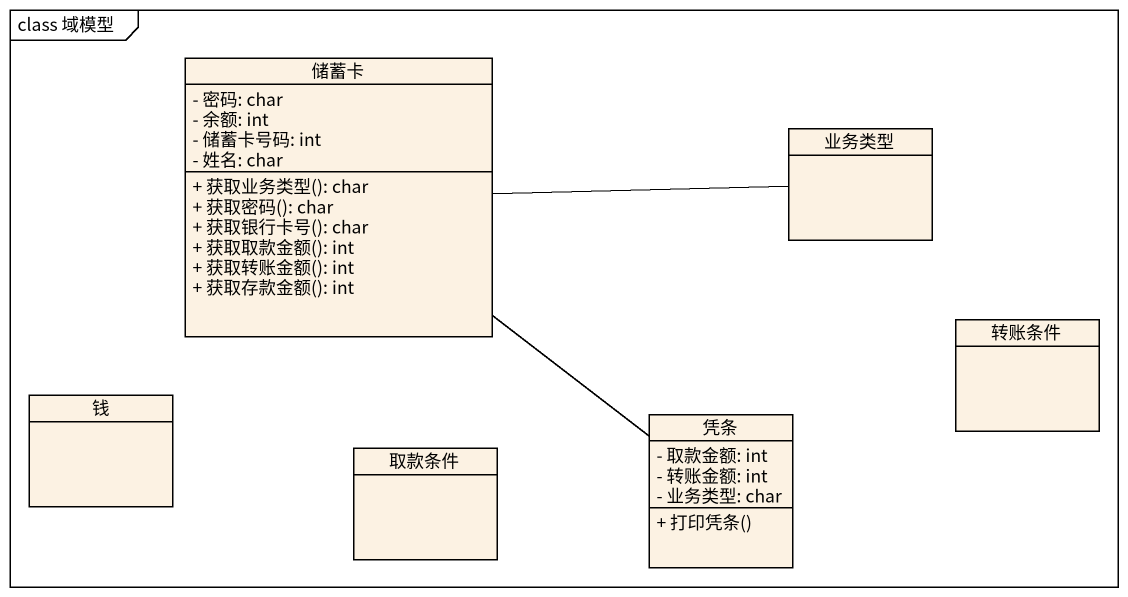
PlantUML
@startuml
mainframe class 域模型
hide circle
hide empty members
skinparam classAttributeIconSize 0
class 储蓄卡 {
  - 密码: char
  - 余额: int
  - 储蓄卡号码: int
  - 姓名: char
  + 获取业务类型(): char
  + 获取密码(): char
  + 获取银行卡号(): char
  + 获取取款金额(): int
  + 获取转账金额(): int
  + 获取存款金额(): int
}
class 业务类型
class 转账条件
class 钱
class 取款条件
class 凭条 {
  - 取款金额: int
  - 转账金额: int
  - 业务类型: char
  + 打印凭条()
}
储蓄卡 -right- 业务类型
储蓄卡 -- 凭条
@enduml
